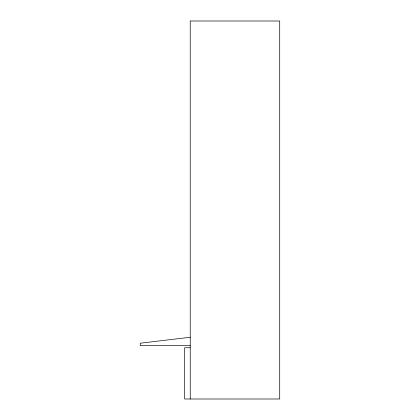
<?xml version="1.0" encoding="UTF-8"?>
<svg xmlns="http://www.w3.org/2000/svg" width="420" height="420" viewBox="0 0 420 420"><rect width="100%" height="100%" fill="white"/><g stroke="black" fill="none" stroke-linecap="round" stroke-linejoin="round"><path stroke-width="0.63" d="M190.234 337.265L140.285 343.198L140.285 345.623L190.234 345.623M190.234 347.744L184.643 347.744L184.643 399L279.715 399L279.715 21L190.234 21L190.234 399"/></g></svg>
